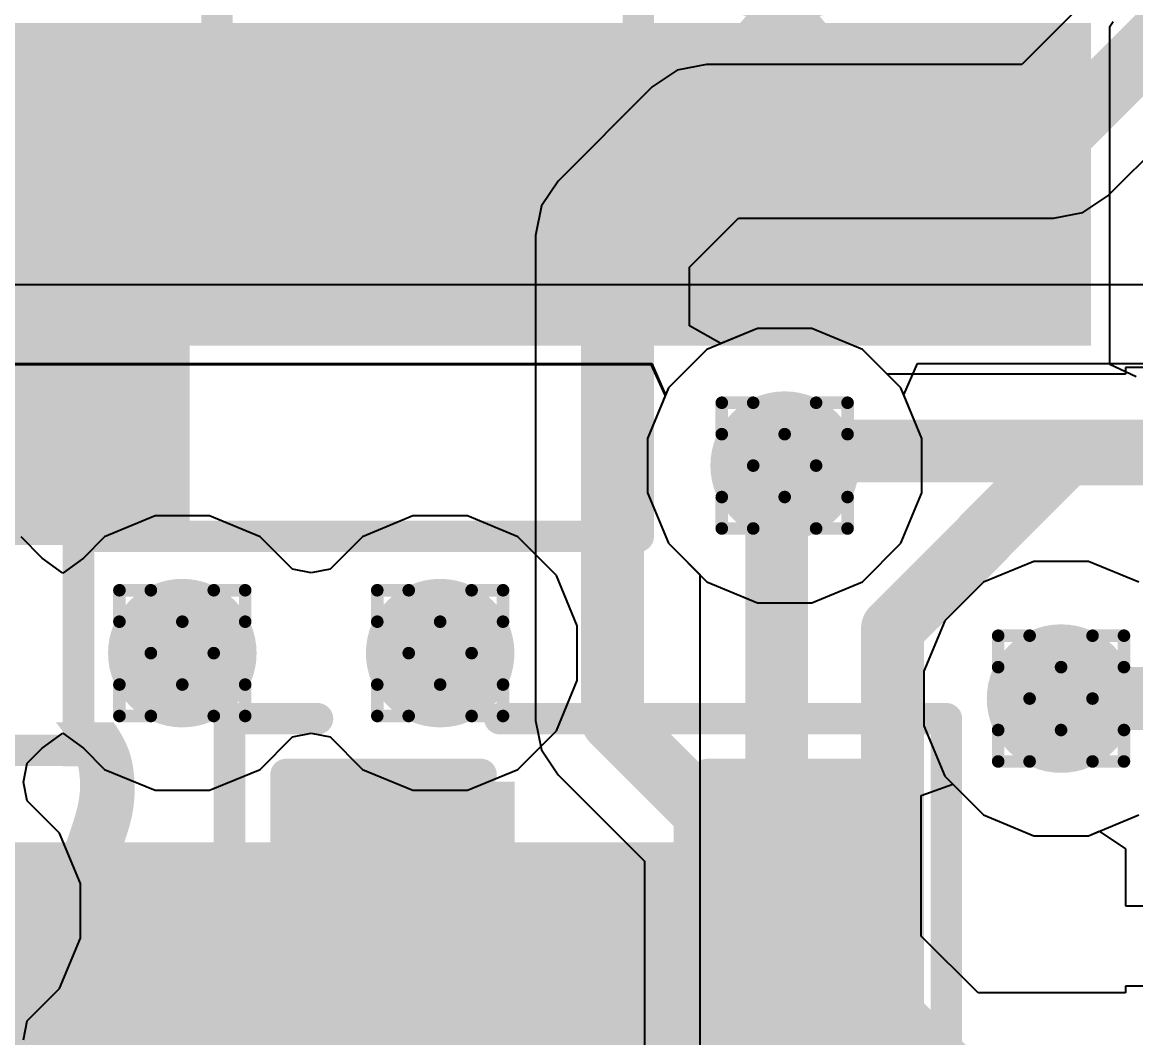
# Model space of a CAD drawing. Header units: inches. Extents: x -6 to 328, y -6 to 90.
# Drawn here: x 7.305 to 11.802, y 25.574 to 29.676 of the extents above; entities that cross this region are included whole.
import ezdxf

# ---------------------------------------------------------------- set-up
doc = ezdxf.new("R2010")
doc.units = ezdxf.units.IN
for name, color, linetype in [('Bottom Layer', 5, 'Continuous'), ('Bottom Overlay', 54, 'Continuous'), ('Bottom Paste', 16, 'Continuous'), ('Bottom Solder', 6, 'Continuous'), ('Drill Drawing', 1, 'Continuous'), ('GND', 76, 'Continuous'), ('PWR', 16, 'Continuous'), ('Top Layer', 1, 'Continuous'), ('Top Paste', 8, 'Continuous'), ('Top Solder', 216, 'Continuous'), ('Via Holes', 16, 'Continuous')]:
    doc.layers.add(name, color=color, linetype=linetype)
doc.styles.add('Arial_Bold', font='', dxfattribs={"height": 0.2})
doc.styles.get('Arial_Bold').set_extended_font_data('Arial', bold=True)

# ---------------------------------------------------------------- blocks, each defined once
blk = doc.blocks.new('HR963370A_51')
at = {"layer": 'Top Layer'}
for points in [[(4.56, 6.15), (3.46, 6.15), (3.46, 10.35), (4.56, 10.35)], [(-1.25, 10.3294), (1.25, 10.3294), (1.25, 7.7294), (-1.25, 7.7294)]]:
    blk.add_hatch(color=1, dxfattribs=at).paths.add_polyline_path(points)
at = {"layer": 'Top Paste'}
for points in [[(4.56, 6.15), (3.46, 6.15), (3.46, 10.35), (4.56, 10.35)], [(-1.25, 10.3294), (1.25, 10.3294), (1.25, 7.7294), (-1.25, 7.7294)]]:
    blk.add_hatch(color=8, dxfattribs=at).paths.add_polyline_path(points)
at = {"layer": 'Top Solder'}
for points in [[(4.6616, 6.0484), (3.3584, 6.0484), (3.3584, 10.4516), (4.6616, 10.4516)], [(-1.3516, 10.431), (1.3516, 10.431), (1.3516, 7.6278), (-1.3516, 7.6278)]]:
    blk.add_hatch(color=216, dxfattribs=at).paths.add_polyline_path(points)
blk = doc.blocks.new('M____SMP_B_57')
at = {"layer": 'Bottom Layer'}
for points in [[(-1.95, 0.55), (0.05, 0.55), (0.05, -0.55), (-1.95, -0.55)], [(0.55, 0.4), (1.35, 0.4), (1.35, -0.4), (0.55, -0.4)]]:
    blk.add_hatch(color=5, dxfattribs=at).paths.add_polyline_path(points)
at = {"layer": 'Bottom Overlay'}
for points in [[(1.1404, 0.4581), (1.4198, 0.4581), (1.4198, 0.7629), (1.1404, 0.7629)], [(1.75, 0.7629), (1.3944, 0.7629), (1.3944, -0.7611), (1.75, -0.7611)], [(1.1404, -0.7611), (1.4198, -0.7611), (1.4198, -0.4563), (1.1404, -0.4563)]]:
    blk.add_hatch(color=54, dxfattribs=at).paths.add_polyline_path(points)
at = {"layer": 'Bottom Paste'}
for points in [[(-1.95, 0.55), (0.05, 0.55), (0.05, -0.55), (-1.95, -0.55)], [(0.55, 0.4), (1.35, 0.4), (1.35, -0.4), (0.55, -0.4)]]:
    blk.add_hatch(color=16, dxfattribs=at).paths.add_polyline_path(points)
at = {"layer": 'Bottom Solder'}
for points in [[(-2.0008, 0.6008), (0.1008, 0.6008), (0.1008, -0.6008), (-2.0008, -0.6008)], [(0.4992, 0.4508), (1.4008, 0.4508), (1.4008, -0.4508), (0.4992, -0.4508)]]:
    blk.add_hatch(color=6, dxfattribs=at).paths.add_polyline_path(points)
at = {"layer": 'Bottom Overlay'}
for points in [[(-1.0922, 0.7112, 0.127, 0.127, 0), (1.143, 0.7112, 0.127, 0.127, 0)], [(-1.0922, -0.7112, 0.127, 0.127, 0), (1.143, -0.7112, 0.127, 0.127, 0)]]:
    blk.add_lwpolyline(points, format="xyseb", dxfattribs=at)
for points in [[(-1.124, 0.7112, 0.0635, 0.0635, 1), (-1.0604, 0.7112, 0.0635, 0.0635, 1)], [(1.1113, 0.7112, 0.0635, 0.0635, 1), (1.1747, 0.7112, 0.0635, 0.0635, 1)], [(-1.124, -0.7112, 0.0635, 0.0635, 1), (-1.0604, -0.7112, 0.0635, 0.0635, 1)], [(1.1113, -0.7112, 0.0635, 0.0635, 1), (1.1747, -0.7112, 0.0635, 0.0635, 1)]]:
    blk.add_lwpolyline(points, format="xyseb", close=True, dxfattribs=at)
blk = doc.blocks.new('CAP_0603_B_87')
at = {"layer": 'Bottom Layer'}
for points in [[(-1.143, -0.4445), (-1.143, 0.4445), (-0.381, 0.4445), (-0.381, -0.4445)], [(0.381, -0.4445), (0.381, 0.4445), (1.143, 0.4445), (1.143, -0.4445)]]:
    blk.add_hatch(color=5, dxfattribs=at).paths.add_polyline_path(points)
at = {"layer": 'Bottom Paste'}
for points in [[(-1.143, -0.4445), (-1.143, 0.4445), (-0.381, 0.4445), (-0.381, -0.4445)], [(0.381, -0.4445), (0.381, 0.4445), (1.143, 0.4445), (1.143, -0.4445)]]:
    blk.add_hatch(color=16, dxfattribs=at).paths.add_polyline_path(points)
at = {"layer": 'Bottom Solder'}
for points in [[(-1.203, -0.5045), (-1.203, 0.5045), (-0.321, 0.5045), (-0.321, -0.5045)], [(0.321, -0.5045), (0.321, 0.5045), (1.203, 0.5045), (1.203, -0.5045)]]:
    blk.add_hatch(color=6, dxfattribs=at).paths.add_polyline_path(points)
at = {"layer": 'Bottom Overlay'}
for points in [[(-1.2446, 0.5334, 0.127, 0.127, 0), (-0.4572, 0.5334, 0.127, 0.127, 0)], [(-1.2446, -0.5334, 0.127, 0.127, 0), (-1.2446, 0.5334, 0.127, 0.127, 0)], [(0.4572, 0.5334, 0.127, 0.127, 0), (1.2446, 0.5334, 0.127, 0.127, 0)], [(1.2446, -0.5334, 0.127, 0.127, 0), (1.2446, 0.5334, 0.127, 0.127, 0)], [(-1.2446, -0.5334, 0.127, 0.127, 0), (-0.4572, -0.5334, 0.127, 0.127, 0)], [(0.4572, -0.5334, 0.127, 0.127, 0), (1.2446, -0.5334, 0.127, 0.127, 0)]]:
    blk.add_lwpolyline(points, format="xyseb", dxfattribs=at)
for points in [[(-1.2764, 0.5334, 0.0635, 0.0635, 1), (-1.2128, 0.5334, 0.0635, 0.0635, 1)], [(-1.2764, 0.5334, 0.0635, 0.0635, 1), (-1.2128, 0.5334, 0.0635, 0.0635, 1)], [(-0.4889, 0.5334, 0.0635, 0.0635, 1), (-0.4254, 0.5334, 0.0635, 0.0635, 1)], [(0.4254, 0.5334, 0.0635, 0.0635, 1), (0.4889, 0.5334, 0.0635, 0.0635, 1)], [(1.2128, 0.5334, 0.0635, 0.0635, 1), (1.2764, 0.5334, 0.0635, 0.0635, 1)], [(1.2128, 0.5334, 0.0635, 0.0635, 1), (1.2764, 0.5334, 0.0635, 0.0635, 1)], [(-1.2764, -0.5334, 0.0635, 0.0635, 1), (-1.2128, -0.5334, 0.0635, 0.0635, 1)], [(-1.2764, -0.5334, 0.0635, 0.0635, 1), (-1.2128, -0.5334, 0.0635, 0.0635, 1)], [(-0.4889, -0.5334, 0.0635, 0.0635, 1), (-0.4254, -0.5334, 0.0635, 0.0635, 1)], [(0.4254, -0.5334, 0.0635, 0.0635, 1), (0.4889, -0.5334, 0.0635, 0.0635, 1)], [(1.2128, -0.5334, 0.0635, 0.0635, 1), (1.2764, -0.5334, 0.0635, 0.0635, 1)], [(1.2128, -0.5334, 0.0635, 0.0635, 1), (1.2764, -0.5334, 0.0635, 0.0635, 1)]]:
    blk.add_lwpolyline(points, format="xyseb", close=True, dxfattribs=at)

msp = doc.modelspace()

# ---------------------------------------------------------------- hatches: boundary and pattern name
at = {"layer": 'Bottom Layer'}
h = msp.add_hatch(color=5, dxfattribs=at)
edge = h.paths.add_edge_path()
edge.add_arc((10.3845, 27.8853), 0.3, 0, 360)
h = msp.add_hatch(color=5, dxfattribs=at)
edge = h.paths.add_edge_path()
edge.add_arc((7.9517, 27.1278), 0.3, 0, 360)
h = msp.add_hatch(color=5, dxfattribs=at)
edge = h.paths.add_edge_path()
edge.add_arc((8.9931, 27.1278), 0.3, 0, 360)
h = msp.add_hatch(color=5, dxfattribs=at)
edge = h.paths.add_edge_path()
edge.add_arc((11.5008, 26.9442), 0.3, 0, 360)
at = {"layer": 'GND'}
h = msp.add_hatch(color=76, dxfattribs=at)
edge = h.paths.add_edge_path()
edge.add_arc((10.3845, 27.8853), 0.3, 0, 360)
h = msp.add_hatch(color=76, dxfattribs=at)
edge = h.paths.add_edge_path()
edge.add_arc((7.9517, 27.1278), 0.3, 0, 360)
h = msp.add_hatch(color=76, dxfattribs=at)
edge = h.paths.add_edge_path()
edge.add_arc((8.9931, 27.1278), 0.3, 0, 360)
h = msp.add_hatch(color=76, dxfattribs=at)
edge = h.paths.add_edge_path()
edge.add_arc((11.5008, 26.9442), 0.3, 0, 360)
at = {"layer": 'PWR'}
h = msp.add_hatch(color=16, dxfattribs=at)
edge = h.paths.add_edge_path()
edge.add_arc((10.3845, 27.8853), 0.3, 0, 360)
h = msp.add_hatch(color=16, dxfattribs=at)
edge = h.paths.add_edge_path()
edge.add_arc((7.9517, 27.1278), 0.3, 0, 360)
h = msp.add_hatch(color=16, dxfattribs=at)
edge = h.paths.add_edge_path()
edge.add_arc((8.9931, 27.1278), 0.3, 0, 360)
h = msp.add_hatch(color=16, dxfattribs=at)
edge = h.paths.add_edge_path()
edge.add_arc((11.5008, 26.9442), 0.3, 0, 360)
at = {"layer": 'Top Layer'}
h = msp.add_hatch(color=1, dxfattribs=at)
edge = h.paths.add_edge_path()
edge.add_arc((10.3845, 27.8853), 0.3, 0, 360)
h = msp.add_hatch(color=1, dxfattribs=at)
edge = h.paths.add_edge_path()
edge.add_arc((7.9517, 27.1278), 0.3, 0, 360)
h = msp.add_hatch(color=1, dxfattribs=at)
edge = h.paths.add_edge_path()
edge.add_arc((8.9931, 27.1278), 0.3, 0, 360)
h = msp.add_hatch(color=1, dxfattribs=at)
edge = h.paths.add_edge_path()
edge.add_arc((11.5008, 26.9442), 0.3, 0, 360)
at = {"layer": 'Via Holes'}
h = msp.add_hatch(color=7, dxfattribs=at)
edge = h.paths.add_edge_path()
edge.add_arc((10.3845, 27.8853), 0.15, 0, 360)
h = msp.add_hatch(color=7, dxfattribs=at)
edge = h.paths.add_edge_path()
edge.add_arc((7.9517, 27.1278), 0.15, 0, 360)
h = msp.add_hatch(color=7, dxfattribs=at)
edge = h.paths.add_edge_path()
edge.add_arc((8.9931, 27.1278), 0.15, 0, 360)
h = msp.add_hatch(color=7, dxfattribs=at)
edge = h.paths.add_edge_path()
edge.add_arc((11.5008, 26.9442), 0.15, 0, 360)

# ---------------------------------------------------------------- linework, layer by layer
at = {"layer": 'Bottom Layer'}
for p, q in [((11.8967, 30.0609), (11.3417, 29.5058)), ((11.6902, 28.9753), (12.3362, 29.6214)), ((10.069, 29.5058), (9.9501, 29.4822)), ((11.3417, 29.5058), (10.069, 29.5058)), ((9.9501, 29.4822), (9.8493, 29.4148)), ((9.8493, 29.4148), (9.4695, 29.035)), ((9.4695, 29.035), (9.4021, 28.9342)), ((11.5893, 28.908), (11.6902, 28.9753)), ((9.4021, 28.9342), (9.3784, 28.8152)), ((10, 28.6865), (10.1977, 28.8843)), ((10.1977, 28.8843), (11.4704, 28.8843)), ((11.4704, 28.8843), (11.5893, 28.908)), ((9.3784, 28.8152), (9.3784, 26.8559)), ((10, 28.4502), (10, 28.6865)), ((10.127, 28.3783), (10, 28.4502)), ((10.2743, 28.4393), (10.127, 28.3783)), ((10.4947, 28.4393), (10.2743, 28.4393)), ((10.6983, 28.355), (10.4947, 28.4393)), ((10.7983, 28.255), (10.6983, 28.355)), ((11.7604, 28.255), (10.7983, 28.255)), ((13.336, 28.282), (11.7604, 28.282)), ((11.7604, 28.282), (11.7604, 28.255)), ((9.3784, 26.8559), (9.4021, 26.737)), ((9.4021, 26.737), (9.4695, 26.6362)), ((9.4695, 26.6362), (9.8186, 26.287)), ((10.9362, 26.553), (11.0632, 26.5984)), ((11.0632, 26.5984), (11.187, 26.4746)), ((10.9362, 25.9849), (10.9362, 26.553)), ((11.187, 26.4746), (11.3906, 26.3902)), ((11.611, 26.3902), (11.6548, 26.4084)), ((11.6548, 26.4084), (11.7604, 26.3378)), ((11.3906, 26.3902), (11.611, 26.3902)), ((11.7604, 26.3378), (11.7604, 26.1064)), ((9.8186, 26.287), (9.8186, 25.5801)), ((11.7604, 26.1064), (13.318, 26.1064)), ((11.1661, 25.755), (10.9362, 25.9849)), ((13.336, 25.782), (11.7604, 25.782)), ((11.7604, 25.782), (11.7604, 25.755)), ((11.7604, 25.755), (11.1661, 25.755)), ((9.8186, 25.5801), (9.8186, 25.4819))]:
    msp.add_line(p, q, dxfattribs=at)
for points in [[(11.4704, 29.1951, 0.254, 0.254, 0), (12.4495, 30.1741, 0.254, 0.254, 0)], [(9.6892, 28.8152, 0.254, 0.254, 0), (10.069, 29.1951, 0.254, 0.254, 0)], [(10.069, 29.1951, 0.254, 0.254, 0), (11.4704, 29.1951, 0.254, 0.254, 0)], [(9.6892, 26.8559, 0.254, 0.254, 0), (9.6892, 28.8152, 0.254, 0.254, 0)], [(10.3845, 27.8853, 0.254, 0.254, 0), (10.4435, 27.9442, 0.254, 0.254, 0)], [(10.4435, 27.9442, 0.254, 0.254, 0), (12.5482, 27.9442, 0.254, 0.254, 0)], [(11.5008, 26.9442, 0.254, 0.254, 0), (12.5482, 26.9442, 0.254, 0.254, 0)], [(9.6892, 26.8559, 0.254, 0.254, 0), (10.381, 26.1641, 0.254, 0.254, 0)], [(10.381, 26.0371, 0.254, 0.254, 0), (10.381, 26.1641, 0.254, 0.254, 0)], [(10.381, 26.0371, 0.254, 0.254, 0), (10.6314, 25.7867, 0.254, 0.254, 0)], [(10.6314, 25.7867, 0.254, 0.254, 0), (10.6949, 25.7867, 0.254, 0.254, 0)], [(10.6949, 25.7867, 0.254, 0.254, 0), (11.0374, 25.4442, 0.254, 0.254, 0)]]:
    msp.add_lwpolyline(points, format="xyseb", dxfattribs=at)
for points in [[(10.0055, 29.1951, 0.127, 0.127, 1), (10.1325, 29.1951, 0.127, 0.127, 1)], [(10.0055, 29.1951, 0.127, 0.127, 1), (10.1325, 29.1951, 0.127, 0.127, 1)], [(11.4069, 29.1951, 0.127, 0.127, 1), (11.5339, 29.1951, 0.127, 0.127, 1)], [(11.4069, 29.1951, 0.127, 0.127, 1), (11.5339, 29.1951, 0.127, 0.127, 1)], [(9.6257, 28.8152, 0.127, 0.127, 1), (9.7527, 28.8152, 0.127, 0.127, 1)], [(9.6257, 28.8152, 0.127, 0.127, 1), (9.7527, 28.8152, 0.127, 0.127, 1)], [(10.38, 27.9442, 0.127, 0.127, 1), (10.507, 27.9442, 0.127, 0.127, 1)], [(10.38, 27.9442, 0.127, 0.127, 1), (10.507, 27.9442, 0.127, 0.127, 1)], [(10.321, 27.8853, 0.127, 0.127, 1), (10.448, 27.8853, 0.127, 0.127, 1)], [(11.4373, 26.9442, 0.127, 0.127, 1), (11.5643, 26.9442, 0.127, 0.127, 1)], [(9.6257, 26.8559, 0.127, 0.127, 1), (9.7527, 26.8559, 0.127, 0.127, 1)], [(9.6257, 26.8559, 0.127, 0.127, 1), (9.7527, 26.8559, 0.127, 0.127, 1)], [(10.3175, 26.1641, 0.127, 0.127, 1), (10.4445, 26.1641, 0.127, 0.127, 1)], [(10.3175, 26.1641, 0.127, 0.127, 1), (10.4445, 26.1641, 0.127, 0.127, 1)], [(10.3175, 26.0371, 0.127, 0.127, 1), (10.4445, 26.0371, 0.127, 0.127, 1)], [(10.3175, 26.0371, 0.127, 0.127, 1), (10.4445, 26.0371, 0.127, 0.127, 1)], [(10.5679, 25.7867, 0.127, 0.127, 1), (10.6949, 25.7867, 0.127, 0.127, 1)], [(10.5679, 25.7867, 0.127, 0.127, 1), (10.6949, 25.7867, 0.127, 0.127, 1)], [(10.6314, 25.7867, 0.127, 0.127, 1), (10.7584, 25.7867, 0.127, 0.127, 1)], [(10.6314, 25.7867, 0.127, 0.127, 1), (10.7584, 25.7867, 0.127, 0.127, 1)]]:
    msp.add_lwpolyline(points, format="xyseb", close=True, dxfattribs=at)
at = {"layer": 'Bottom Overlay'}
for points in [[(9.7932, 27.5994, 0.127, 0.127, 0), (9.7932, 29.9026, 0.127, 0.127, 0)], [(7.5326, 26.7344, 0.127, 0.127, 0), (7.5326, 27.5994, 0.127, 0.127, 0)], [(7.5326, 27.5994, 0.127, 0.127, 0), (9.7932, 27.5994, 0.127, 0.127, 0)], [(8.1422, 23.0708, 0.127, 0.127, 0), (8.1422, 26.8628, 0.127, 0.127, 0)], [(8.1422, 26.8628, 0.127, 0.127, 0), (8.4978, 26.8628, 0.127, 0.127, 0)], [(9.2344, 26.8628, 0.127, 0.127, 0), (11.0378, 26.8628, 0.127, 0.127, 0)], [(11.0378, 23.0767, 0.127, 0.127, 0), (11.0378, 26.8628, 0.127, 0.127, 0)], [(6.0965, 26.7406, 0.127, 0.127, 0), (7.5326, 26.7344, 0.127, 0.127, 0)]]:
    msp.add_lwpolyline(points, format="xyseb", dxfattribs=at)
for points in [[(7.5008, 27.5994, 0.0635, 0.0635, 1), (7.5643, 27.5994, 0.0635, 0.0635, 1)], [(7.5008, 27.5994, 0.0635, 0.0635, 1), (7.5643, 27.5994, 0.0635, 0.0635, 1)], [(9.7614, 27.5994, 0.0635, 0.0635, 1), (9.8249, 27.5994, 0.0635, 0.0635, 1)], [(9.7614, 27.5994, 0.0635, 0.0635, 1), (9.8249, 27.5994, 0.0635, 0.0635, 1)], [(8.1104, 26.8628, 0.0635, 0.0635, 1), (8.1739, 26.8628, 0.0635, 0.0635, 1)], [(8.1104, 26.8628, 0.0635, 0.0635, 1), (8.1739, 26.8628, 0.0635, 0.0635, 1)], [(8.466, 26.8628, 0.0635, 0.0635, 1), (8.5295, 26.8628, 0.0635, 0.0635, 1)], [(9.2026, 26.8628, 0.0635, 0.0635, 1), (9.2661, 26.8628, 0.0635, 0.0635, 1)], [(11.006, 26.8628, 0.0635, 0.0635, 1), (11.0695, 26.8628, 0.0635, 0.0635, 1)], [(11.006, 26.8628, 0.0635, 0.0635, 1), (11.0695, 26.8628, 0.0635, 0.0635, 1)], [(7.5008, 26.7344, 0.0635, 0.0635, 1), (7.5643, 26.7344, 0.0635, 0.0635, 1)], [(7.5008, 26.7344, 0.0635, 0.0635, 1), (7.5643, 26.7344, 0.0635, 0.0635, 1)]]:
    msp.add_lwpolyline(points, format="xyseb", close=True, dxfattribs=at)
at = {"layer": 'Drill Drawing'}
for points in [[(10.1305, 28.0123, 0.0508, 0.0508, 0), (10.1305, 28.1393, 0.0508, 0.0508, 0)], [(10.1305, 28.1393, 0.0508, 0.0508, 0), (10.2575, 28.1393, 0.0508, 0.0508, 0)], [(10.2575, 28.1393, 0.0508, 0.0508, 0), (10.3845, 28.0123, 0.0508, 0.0508, 0)], [(10.3845, 28.0123, 0.0508, 0.0508, 0), (10.5115, 28.1393, 0.0508, 0.0508, 0)], [(10.5115, 28.1393, 0.0508, 0.0508, 0), (10.6385, 28.1393, 0.0508, 0.0508, 0)], [(10.6385, 28.0123, 0.0508, 0.0508, 0), (10.6385, 28.1393, 0.0508, 0.0508, 0)], [(10.1305, 28.0123, 0.0508, 0.0508, 0), (10.2575, 27.8853, 0.0508, 0.0508, 0)], [(10.5115, 27.8853, 0.0508, 0.0508, 0), (10.6385, 28.0123, 0.0508, 0.0508, 0)], [(10.1305, 27.7583, 0.0508, 0.0508, 0), (10.2575, 27.8853, 0.0508, 0.0508, 0)], [(10.5115, 27.8853, 0.0508, 0.0508, 0), (10.6385, 27.7583, 0.0508, 0.0508, 0)], [(10.1305, 27.6313, 0.0508, 0.0508, 0), (10.1305, 27.7583, 0.0508, 0.0508, 0)], [(10.2575, 27.6313, 0.0508, 0.0508, 0), (10.3845, 27.7583, 0.0508, 0.0508, 0)], [(10.3845, 27.7583, 0.0508, 0.0508, 0), (10.5115, 27.6313, 0.0508, 0.0508, 0)], [(10.6385, 27.6313, 0.0508, 0.0508, 0), (10.6385, 27.7583, 0.0508, 0.0508, 0)], [(10.1305, 27.6313, 0.0508, 0.0508, 0), (10.2575, 27.6313, 0.0508, 0.0508, 0)], [(10.5115, 27.6313, 0.0508, 0.0508, 0), (10.6385, 27.6313, 0.0508, 0.0508, 0)], [(7.6977, 27.2548, 0.0508, 0.0508, 0), (7.6977, 27.3818, 0.0508, 0.0508, 0)], [(7.6977, 27.3818, 0.0508, 0.0508, 0), (7.8247, 27.3818, 0.0508, 0.0508, 0)], [(7.8247, 27.3818, 0.0508, 0.0508, 0), (7.9517, 27.2548, 0.0508, 0.0508, 0)], [(7.9517, 27.2548, 0.0508, 0.0508, 0), (8.0787, 27.3818, 0.0508, 0.0508, 0)], [(8.0787, 27.3818, 0.0508, 0.0508, 0), (8.2057, 27.3818, 0.0508, 0.0508, 0)], [(8.2057, 27.2548, 0.0508, 0.0508, 0), (8.2057, 27.3818, 0.0508, 0.0508, 0)], [(8.7391, 27.2548, 0.0508, 0.0508, 0), (8.7391, 27.3818, 0.0508, 0.0508, 0)], [(8.7391, 27.3818, 0.0508, 0.0508, 0), (8.8661, 27.3818, 0.0508, 0.0508, 0)], [(8.8661, 27.3818, 0.0508, 0.0508, 0), (8.9931, 27.2548, 0.0508, 0.0508, 0)], [(8.9931, 27.2548, 0.0508, 0.0508, 0), (9.1201, 27.3818, 0.0508, 0.0508, 0)], [(9.1201, 27.3818, 0.0508, 0.0508, 0), (9.2471, 27.3818, 0.0508, 0.0508, 0)], [(9.2471, 27.2548, 0.0508, 0.0508, 0), (9.2471, 27.3818, 0.0508, 0.0508, 0)], [(7.6977, 27.2548, 0.0508, 0.0508, 0), (7.8247, 27.1278, 0.0508, 0.0508, 0)], [(8.0787, 27.1278, 0.0508, 0.0508, 0), (8.2057, 27.2548, 0.0508, 0.0508, 0)], [(8.7391, 27.2548, 0.0508, 0.0508, 0), (8.8661, 27.1278, 0.0508, 0.0508, 0)], [(9.1201, 27.1278, 0.0508, 0.0508, 0), (9.2471, 27.2548, 0.0508, 0.0508, 0)], [(11.2468, 27.0712, 0.0508, 0.0508, 0), (11.2468, 27.1982, 0.0508, 0.0508, 0)], [(11.2468, 27.1982, 0.0508, 0.0508, 0), (11.3738, 27.1982, 0.0508, 0.0508, 0)], [(11.3738, 27.1982, 0.0508, 0.0508, 0), (11.5008, 27.0712, 0.0508, 0.0508, 0)], [(11.5008, 27.0712, 0.0508, 0.0508, 0), (11.6278, 27.1982, 0.0508, 0.0508, 0)], [(11.6278, 27.1982, 0.0508, 0.0508, 0), (11.7548, 27.1982, 0.0508, 0.0508, 0)], [(11.7548, 27.0712, 0.0508, 0.0508, 0), (11.7548, 27.1982, 0.0508, 0.0508, 0)], [(7.6977, 27.0008, 0.0508, 0.0508, 0), (7.8247, 27.1278, 0.0508, 0.0508, 0)], [(8.0787, 27.1278, 0.0508, 0.0508, 0), (8.2057, 27.0008, 0.0508, 0.0508, 0)], [(8.7391, 27.0008, 0.0508, 0.0508, 0), (8.8661, 27.1278, 0.0508, 0.0508, 0)], [(9.1201, 27.1278, 0.0508, 0.0508, 0), (9.2471, 27.0008, 0.0508, 0.0508, 0)], [(11.2468, 27.0712, 0.0508, 0.0508, 0), (11.3738, 26.9442, 0.0508, 0.0508, 0)], [(11.6278, 26.9442, 0.0508, 0.0508, 0), (11.7548, 27.0712, 0.0508, 0.0508, 0)], [(7.6977, 26.8738, 0.0508, 0.0508, 0), (7.6977, 27.0008, 0.0508, 0.0508, 0)], [(7.8247, 26.8738, 0.0508, 0.0508, 0), (7.9517, 27.0008, 0.0508, 0.0508, 0)], [(7.9517, 27.0008, 0.0508, 0.0508, 0), (8.0787, 26.8738, 0.0508, 0.0508, 0)], [(8.2057, 26.8738, 0.0508, 0.0508, 0), (8.2057, 27.0008, 0.0508, 0.0508, 0)], [(8.7391, 26.8738, 0.0508, 0.0508, 0), (8.7391, 27.0008, 0.0508, 0.0508, 0)], [(8.8661, 26.8738, 0.0508, 0.0508, 0), (8.9931, 27.0008, 0.0508, 0.0508, 0)], [(8.9931, 27.0008, 0.0508, 0.0508, 0), (9.1201, 26.8738, 0.0508, 0.0508, 0)], [(9.2471, 26.8738, 0.0508, 0.0508, 0), (9.2471, 27.0008, 0.0508, 0.0508, 0)], [(11.2468, 26.8172, 0.0508, 0.0508, 0), (11.3738, 26.9442, 0.0508, 0.0508, 0)], [(11.6278, 26.9442, 0.0508, 0.0508, 0), (11.7548, 26.8172, 0.0508, 0.0508, 0)], [(7.6977, 26.8738, 0.0508, 0.0508, 0), (7.8247, 26.8738, 0.0508, 0.0508, 0)], [(8.0787, 26.8738, 0.0508, 0.0508, 0), (8.2057, 26.8738, 0.0508, 0.0508, 0)], [(8.7391, 26.8738, 0.0508, 0.0508, 0), (8.8661, 26.8738, 0.0508, 0.0508, 0)], [(9.1201, 26.8738, 0.0508, 0.0508, 0), (9.2471, 26.8738, 0.0508, 0.0508, 0)], [(11.2468, 26.6902, 0.0508, 0.0508, 0), (11.2468, 26.8172, 0.0508, 0.0508, 0)], [(11.3738, 26.6902, 0.0508, 0.0508, 0), (11.5008, 26.8172, 0.0508, 0.0508, 0)], [(11.5008, 26.8172, 0.0508, 0.0508, 0), (11.6278, 26.6902, 0.0508, 0.0508, 0)], [(11.7548, 26.6902, 0.0508, 0.0508, 0), (11.7548, 26.8172, 0.0508, 0.0508, 0)], [(11.2468, 26.6902, 0.0508, 0.0508, 0), (11.3738, 26.6902, 0.0508, 0.0508, 0)], [(11.6278, 26.6902, 0.0508, 0.0508, 0), (11.7548, 26.6902, 0.0508, 0.0508, 0)]]:
    msp.add_lwpolyline(points, format="xyseb", dxfattribs=at)
for points in [[(10.1178, 28.1393, 0.0254, 0.0254, 1), (10.1432, 28.1393, 0.0254, 0.0254, 1)], [(10.1178, 28.1393, 0.0254, 0.0254, 1), (10.1432, 28.1393, 0.0254, 0.0254, 1)], [(10.2448, 28.1393, 0.0254, 0.0254, 1), (10.2702, 28.1393, 0.0254, 0.0254, 1)], [(10.2448, 28.1393, 0.0254, 0.0254, 1), (10.2702, 28.1393, 0.0254, 0.0254, 1)], [(10.4988, 28.1393, 0.0254, 0.0254, 1), (10.5242, 28.1393, 0.0254, 0.0254, 1)], [(10.4988, 28.1393, 0.0254, 0.0254, 1), (10.5242, 28.1393, 0.0254, 0.0254, 1)], [(10.6258, 28.1393, 0.0254, 0.0254, 1), (10.6512, 28.1393, 0.0254, 0.0254, 1)], [(10.6258, 28.1393, 0.0254, 0.0254, 1), (10.6512, 28.1393, 0.0254, 0.0254, 1)], [(10.1178, 28.0123, 0.0254, 0.0254, 1), (10.1432, 28.0123, 0.0254, 0.0254, 1)], [(10.1178, 28.0123, 0.0254, 0.0254, 1), (10.1432, 28.0123, 0.0254, 0.0254, 1)], [(10.3718, 28.0123, 0.0254, 0.0254, 1), (10.3972, 28.0123, 0.0254, 0.0254, 1)], [(10.3718, 28.0123, 0.0254, 0.0254, 1), (10.3972, 28.0123, 0.0254, 0.0254, 1)], [(10.6258, 28.0123, 0.0254, 0.0254, 1), (10.6512, 28.0123, 0.0254, 0.0254, 1)], [(10.6258, 28.0123, 0.0254, 0.0254, 1), (10.6512, 28.0123, 0.0254, 0.0254, 1)], [(10.2448, 27.8853, 0.0254, 0.0254, 1), (10.2702, 27.8853, 0.0254, 0.0254, 1)], [(10.2448, 27.8853, 0.0254, 0.0254, 1), (10.2702, 27.8853, 0.0254, 0.0254, 1)], [(10.4988, 27.8853, 0.0254, 0.0254, 1), (10.5242, 27.8853, 0.0254, 0.0254, 1)], [(10.4988, 27.8853, 0.0254, 0.0254, 1), (10.5242, 27.8853, 0.0254, 0.0254, 1)], [(10.1178, 27.7583, 0.0254, 0.0254, 1), (10.1432, 27.7583, 0.0254, 0.0254, 1)], [(10.1178, 27.7583, 0.0254, 0.0254, 1), (10.1432, 27.7583, 0.0254, 0.0254, 1)], [(10.3718, 27.7583, 0.0254, 0.0254, 1), (10.3972, 27.7583, 0.0254, 0.0254, 1)], [(10.3718, 27.7583, 0.0254, 0.0254, 1), (10.3972, 27.7583, 0.0254, 0.0254, 1)], [(10.6258, 27.7583, 0.0254, 0.0254, 1), (10.6512, 27.7583, 0.0254, 0.0254, 1)], [(10.6258, 27.7583, 0.0254, 0.0254, 1), (10.6512, 27.7583, 0.0254, 0.0254, 1)], [(10.1178, 27.6313, 0.0254, 0.0254, 1), (10.1432, 27.6313, 0.0254, 0.0254, 1)], [(10.1178, 27.6313, 0.0254, 0.0254, 1), (10.1432, 27.6313, 0.0254, 0.0254, 1)], [(10.2448, 27.6313, 0.0254, 0.0254, 1), (10.2702, 27.6313, 0.0254, 0.0254, 1)], [(10.2448, 27.6313, 0.0254, 0.0254, 1), (10.2702, 27.6313, 0.0254, 0.0254, 1)], [(10.4988, 27.6313, 0.0254, 0.0254, 1), (10.5242, 27.6313, 0.0254, 0.0254, 1)], [(10.4988, 27.6313, 0.0254, 0.0254, 1), (10.5242, 27.6313, 0.0254, 0.0254, 1)], [(10.6258, 27.6313, 0.0254, 0.0254, 1), (10.6512, 27.6313, 0.0254, 0.0254, 1)], [(10.6258, 27.6313, 0.0254, 0.0254, 1), (10.6512, 27.6313, 0.0254, 0.0254, 1)], [(7.685, 27.3818, 0.0254, 0.0254, 1), (7.7104, 27.3818, 0.0254, 0.0254, 1)], [(7.685, 27.3818, 0.0254, 0.0254, 1), (7.7104, 27.3818, 0.0254, 0.0254, 1)], [(7.812, 27.3818, 0.0254, 0.0254, 1), (7.8374, 27.3818, 0.0254, 0.0254, 1)], [(7.812, 27.3818, 0.0254, 0.0254, 1), (7.8374, 27.3818, 0.0254, 0.0254, 1)], [(8.066, 27.3818, 0.0254, 0.0254, 1), (8.0914, 27.3818, 0.0254, 0.0254, 1)], [(8.066, 27.3818, 0.0254, 0.0254, 1), (8.0914, 27.3818, 0.0254, 0.0254, 1)], [(8.193, 27.3818, 0.0254, 0.0254, 1), (8.2184, 27.3818, 0.0254, 0.0254, 1)], [(8.193, 27.3818, 0.0254, 0.0254, 1), (8.2184, 27.3818, 0.0254, 0.0254, 1)], [(8.7264, 27.3818, 0.0254, 0.0254, 1), (8.7518, 27.3818, 0.0254, 0.0254, 1)], [(8.7264, 27.3818, 0.0254, 0.0254, 1), (8.7518, 27.3818, 0.0254, 0.0254, 1)], [(8.8534, 27.3818, 0.0254, 0.0254, 1), (8.8788, 27.3818, 0.0254, 0.0254, 1)], [(8.8534, 27.3818, 0.0254, 0.0254, 1), (8.8788, 27.3818, 0.0254, 0.0254, 1)], [(9.1074, 27.3818, 0.0254, 0.0254, 1), (9.1328, 27.3818, 0.0254, 0.0254, 1)], [(9.1074, 27.3818, 0.0254, 0.0254, 1), (9.1328, 27.3818, 0.0254, 0.0254, 1)], [(9.2344, 27.3818, 0.0254, 0.0254, 1), (9.2598, 27.3818, 0.0254, 0.0254, 1)], [(9.2344, 27.3818, 0.0254, 0.0254, 1), (9.2598, 27.3818, 0.0254, 0.0254, 1)], [(7.685, 27.2548, 0.0254, 0.0254, 1), (7.7104, 27.2548, 0.0254, 0.0254, 1)], [(7.685, 27.2548, 0.0254, 0.0254, 1), (7.7104, 27.2548, 0.0254, 0.0254, 1)], [(7.939, 27.2548, 0.0254, 0.0254, 1), (7.9644, 27.2548, 0.0254, 0.0254, 1)], [(7.939, 27.2548, 0.0254, 0.0254, 1), (7.9644, 27.2548, 0.0254, 0.0254, 1)], [(8.193, 27.2548, 0.0254, 0.0254, 1), (8.2184, 27.2548, 0.0254, 0.0254, 1)], [(8.193, 27.2548, 0.0254, 0.0254, 1), (8.2184, 27.2548, 0.0254, 0.0254, 1)], [(8.7264, 27.2548, 0.0254, 0.0254, 1), (8.7518, 27.2548, 0.0254, 0.0254, 1)], [(8.7264, 27.2548, 0.0254, 0.0254, 1), (8.7518, 27.2548, 0.0254, 0.0254, 1)], [(8.9804, 27.2548, 0.0254, 0.0254, 1), (9.0058, 27.2548, 0.0254, 0.0254, 1)], [(8.9804, 27.2548, 0.0254, 0.0254, 1), (9.0058, 27.2548, 0.0254, 0.0254, 1)], [(9.2344, 27.2548, 0.0254, 0.0254, 1), (9.2598, 27.2548, 0.0254, 0.0254, 1)], [(9.2344, 27.2548, 0.0254, 0.0254, 1), (9.2598, 27.2548, 0.0254, 0.0254, 1)], [(11.2341, 27.1982, 0.0254, 0.0254, 1), (11.2595, 27.1982, 0.0254, 0.0254, 1)], [(11.2341, 27.1982, 0.0254, 0.0254, 1), (11.2595, 27.1982, 0.0254, 0.0254, 1)], [(11.3611, 27.1982, 0.0254, 0.0254, 1), (11.3865, 27.1982, 0.0254, 0.0254, 1)], [(11.3611, 27.1982, 0.0254, 0.0254, 1), (11.3865, 27.1982, 0.0254, 0.0254, 1)], [(11.6151, 27.1982, 0.0254, 0.0254, 1), (11.6405, 27.1982, 0.0254, 0.0254, 1)], [(11.6151, 27.1982, 0.0254, 0.0254, 1), (11.6405, 27.1982, 0.0254, 0.0254, 1)], [(11.7421, 27.1982, 0.0254, 0.0254, 1), (11.7675, 27.1982, 0.0254, 0.0254, 1)], [(11.7421, 27.1982, 0.0254, 0.0254, 1), (11.7675, 27.1982, 0.0254, 0.0254, 1)], [(7.812, 27.1278, 0.0254, 0.0254, 1), (7.8374, 27.1278, 0.0254, 0.0254, 1)], [(7.812, 27.1278, 0.0254, 0.0254, 1), (7.8374, 27.1278, 0.0254, 0.0254, 1)], [(8.066, 27.1278, 0.0254, 0.0254, 1), (8.0914, 27.1278, 0.0254, 0.0254, 1)], [(8.066, 27.1278, 0.0254, 0.0254, 1), (8.0914, 27.1278, 0.0254, 0.0254, 1)], [(8.8534, 27.1278, 0.0254, 0.0254, 1), (8.8788, 27.1278, 0.0254, 0.0254, 1)], [(8.8534, 27.1278, 0.0254, 0.0254, 1), (8.8788, 27.1278, 0.0254, 0.0254, 1)], [(9.1074, 27.1278, 0.0254, 0.0254, 1), (9.1328, 27.1278, 0.0254, 0.0254, 1)], [(9.1074, 27.1278, 0.0254, 0.0254, 1), (9.1328, 27.1278, 0.0254, 0.0254, 1)], [(11.2341, 27.0712, 0.0254, 0.0254, 1), (11.2595, 27.0712, 0.0254, 0.0254, 1)], [(11.2341, 27.0712, 0.0254, 0.0254, 1), (11.2595, 27.0712, 0.0254, 0.0254, 1)], [(11.4881, 27.0712, 0.0254, 0.0254, 1), (11.5135, 27.0712, 0.0254, 0.0254, 1)], [(11.4881, 27.0712, 0.0254, 0.0254, 1), (11.5135, 27.0712, 0.0254, 0.0254, 1)], [(11.7421, 27.0712, 0.0254, 0.0254, 1), (11.7675, 27.0712, 0.0254, 0.0254, 1)], [(11.7421, 27.0712, 0.0254, 0.0254, 1), (11.7675, 27.0712, 0.0254, 0.0254, 1)], [(7.685, 27.0008, 0.0254, 0.0254, 1), (7.7104, 27.0008, 0.0254, 0.0254, 1)], [(7.685, 27.0008, 0.0254, 0.0254, 1), (7.7104, 27.0008, 0.0254, 0.0254, 1)], [(7.939, 27.0008, 0.0254, 0.0254, 1), (7.9644, 27.0008, 0.0254, 0.0254, 1)], [(7.939, 27.0008, 0.0254, 0.0254, 1), (7.9644, 27.0008, 0.0254, 0.0254, 1)], [(8.193, 27.0008, 0.0254, 0.0254, 1), (8.2184, 27.0008, 0.0254, 0.0254, 1)], [(8.193, 27.0008, 0.0254, 0.0254, 1), (8.2184, 27.0008, 0.0254, 0.0254, 1)], [(8.7264, 27.0008, 0.0254, 0.0254, 1), (8.7518, 27.0008, 0.0254, 0.0254, 1)], [(8.7264, 27.0008, 0.0254, 0.0254, 1), (8.7518, 27.0008, 0.0254, 0.0254, 1)], [(8.9804, 27.0008, 0.0254, 0.0254, 1), (9.0058, 27.0008, 0.0254, 0.0254, 1)], [(8.9804, 27.0008, 0.0254, 0.0254, 1), (9.0058, 27.0008, 0.0254, 0.0254, 1)], [(9.2344, 27.0008, 0.0254, 0.0254, 1), (9.2598, 27.0008, 0.0254, 0.0254, 1)], [(9.2344, 27.0008, 0.0254, 0.0254, 1), (9.2598, 27.0008, 0.0254, 0.0254, 1)], [(11.3611, 26.9442, 0.0254, 0.0254, 1), (11.3865, 26.9442, 0.0254, 0.0254, 1)], [(11.3611, 26.9442, 0.0254, 0.0254, 1), (11.3865, 26.9442, 0.0254, 0.0254, 1)], [(11.6151, 26.9442, 0.0254, 0.0254, 1), (11.6405, 26.9442, 0.0254, 0.0254, 1)], [(11.6151, 26.9442, 0.0254, 0.0254, 1), (11.6405, 26.9442, 0.0254, 0.0254, 1)], [(7.685, 26.8738, 0.0254, 0.0254, 1), (7.7104, 26.8738, 0.0254, 0.0254, 1)], [(7.685, 26.8738, 0.0254, 0.0254, 1), (7.7104, 26.8738, 0.0254, 0.0254, 1)], [(7.812, 26.8738, 0.0254, 0.0254, 1), (7.8374, 26.8738, 0.0254, 0.0254, 1)], [(7.812, 26.8738, 0.0254, 0.0254, 1), (7.8374, 26.8738, 0.0254, 0.0254, 1)], [(8.066, 26.8738, 0.0254, 0.0254, 1), (8.0914, 26.8738, 0.0254, 0.0254, 1)], [(8.066, 26.8738, 0.0254, 0.0254, 1), (8.0914, 26.8738, 0.0254, 0.0254, 1)], [(8.193, 26.8738, 0.0254, 0.0254, 1), (8.2184, 26.8738, 0.0254, 0.0254, 1)], [(8.193, 26.8738, 0.0254, 0.0254, 1), (8.2184, 26.8738, 0.0254, 0.0254, 1)], [(8.7264, 26.8738, 0.0254, 0.0254, 1), (8.7518, 26.8738, 0.0254, 0.0254, 1)], [(8.7264, 26.8738, 0.0254, 0.0254, 1), (8.7518, 26.8738, 0.0254, 0.0254, 1)], [(8.8534, 26.8738, 0.0254, 0.0254, 1), (8.8788, 26.8738, 0.0254, 0.0254, 1)], [(8.8534, 26.8738, 0.0254, 0.0254, 1), (8.8788, 26.8738, 0.0254, 0.0254, 1)], [(9.1074, 26.8738, 0.0254, 0.0254, 1), (9.1328, 26.8738, 0.0254, 0.0254, 1)], [(9.1074, 26.8738, 0.0254, 0.0254, 1), (9.1328, 26.8738, 0.0254, 0.0254, 1)], [(9.2344, 26.8738, 0.0254, 0.0254, 1), (9.2598, 26.8738, 0.0254, 0.0254, 1)], [(9.2344, 26.8738, 0.0254, 0.0254, 1), (9.2598, 26.8738, 0.0254, 0.0254, 1)], [(11.2341, 26.8172, 0.0254, 0.0254, 1), (11.2595, 26.8172, 0.0254, 0.0254, 1)], [(11.2341, 26.8172, 0.0254, 0.0254, 1), (11.2595, 26.8172, 0.0254, 0.0254, 1)], [(11.4881, 26.8172, 0.0254, 0.0254, 1), (11.5135, 26.8172, 0.0254, 0.0254, 1)], [(11.4881, 26.8172, 0.0254, 0.0254, 1), (11.5135, 26.8172, 0.0254, 0.0254, 1)], [(11.7421, 26.8172, 0.0254, 0.0254, 1), (11.7675, 26.8172, 0.0254, 0.0254, 1)], [(11.7421, 26.8172, 0.0254, 0.0254, 1), (11.7675, 26.8172, 0.0254, 0.0254, 1)], [(11.2341, 26.6902, 0.0254, 0.0254, 1), (11.2595, 26.6902, 0.0254, 0.0254, 1)], [(11.2341, 26.6902, 0.0254, 0.0254, 1), (11.2595, 26.6902, 0.0254, 0.0254, 1)], [(11.3611, 26.6902, 0.0254, 0.0254, 1), (11.3865, 26.6902, 0.0254, 0.0254, 1)], [(11.3611, 26.6902, 0.0254, 0.0254, 1), (11.3865, 26.6902, 0.0254, 0.0254, 1)], [(11.6151, 26.6902, 0.0254, 0.0254, 1), (11.6405, 26.6902, 0.0254, 0.0254, 1)], [(11.6151, 26.6902, 0.0254, 0.0254, 1), (11.6405, 26.6902, 0.0254, 0.0254, 1)], [(11.7421, 26.6902, 0.0254, 0.0254, 1), (11.7675, 26.6902, 0.0254, 0.0254, 1)], [(11.7421, 26.6902, 0.0254, 0.0254, 1), (11.7675, 26.6902, 0.0254, 0.0254, 1)]]:
    msp.add_lwpolyline(points, format="xyseb", close=True, dxfattribs=at)
at = {"layer": 'GND'}
for p, q in [((10.2743, 28.4393), (10.0707, 28.355)), ((10.4947, 28.4393), (10.2743, 28.4393)), ((10.6983, 28.355), (10.4947, 28.4393)), ((10.0707, 28.355), (9.9149, 28.1991)), ((10.8542, 28.1991), (10.6983, 28.355)), ((9.9149, 28.1991), (9.8305, 27.9955)), ((10.9385, 27.9955), (10.8542, 28.1991)), ((9.8305, 27.9955), (9.8305, 27.7751)), ((10.9385, 27.7751), (10.9385, 27.9955)), ((9.8305, 27.7751), (9.9149, 27.5715)), ((10.8542, 27.5715), (10.9385, 27.7751)), ((9.9149, 27.5715), (10.0707, 27.4156)), ((10.6983, 27.4156), (10.8542, 27.5715)), ((11.3906, 27.4982), (11.187, 27.4139)), ((11.611, 27.4982), (11.3906, 27.4982)), ((11.8146, 27.4139), (11.611, 27.4982)), ((10.0707, 27.4156), (10.2743, 27.3313)), ((10.4947, 27.3313), (10.6983, 27.4156)), ((11.187, 27.4139), (11.0311, 27.258)), ((10.2743, 27.3313), (10.4947, 27.3313)), ((11.0311, 27.258), (10.9468, 27.0544)), ((10.9468, 27.0544), (10.9468, 26.834)), ((10.9468, 26.834), (11.0311, 26.6304)), ((11.0311, 26.6304), (11.187, 26.4746)), ((11.187, 26.4746), (11.3906, 26.3902)), ((11.611, 26.3902), (11.8146, 26.4746)), ((11.3906, 26.3902), (11.611, 26.3902))]:
    msp.add_line(p, q, dxfattribs=at)
at = {"layer": 'PWR'}
for p, q in [((12.3142, 28.6154), (5.8506, 28.6154)), ((5.9399, 28.2979), (9.8477, 28.2979)), ((9.8477, 28.2979), (9.9032, 28.1709)), ((10.8658, 28.1709), (10.9213, 28.2979)), ((10.9213, 28.2979), (12.2497, 28.2979)), ((9.9032, 28.1709), (9.8305, 27.9955)), ((10.9385, 27.9955), (10.8658, 28.1709)), ((9.8305, 27.9955), (9.8305, 27.7751)), ((10.9385, 27.7751), (10.9385, 27.9955)), ((9.8305, 27.7751), (9.9149, 27.5715)), ((10.8542, 27.5715), (10.9385, 27.7751)), ((7.8415, 27.6818), (7.6379, 27.5975)), ((8.0619, 27.6818), (7.8415, 27.6818)), ((8.2655, 27.5975), (8.0619, 27.6818)), ((8.8829, 27.6818), (8.6793, 27.5975)), ((9.1033, 27.6818), (8.8829, 27.6818)), ((9.3069, 27.5975), (9.1033, 27.6818)), ((7.3861, 27.5117), (7.3003, 27.5975)), ((7.6379, 27.5975), (7.5521, 27.5117)), ((8.3963, 27.4667), (8.2655, 27.5975)), ((8.6793, 27.5975), (8.5484, 27.4667)), ((9.4627, 27.4416), (9.3069, 27.5975)), ((9.9149, 27.5715), (10.0707, 27.4156)), ((10.6983, 27.4156), (10.8542, 27.5715)), ((7.4691, 27.4511), (7.3861, 27.5117)), ((7.5521, 27.5117), (7.4691, 27.4511)), ((11.3906, 27.4982), (11.187, 27.4139)), ((11.611, 27.4982), (11.3906, 27.4982)), ((11.8146, 27.4139), (11.611, 27.4982)), ((8.4724, 27.4517), (8.3963, 27.4667)), ((8.5484, 27.4667), (8.4724, 27.4517)), ((9.5471, 27.238), (9.4627, 27.4416)), ((10.0707, 27.4156), (10.2743, 27.3313)), ((10.4947, 27.3313), (10.6983, 27.4156)), ((11.187, 27.4139), (11.0311, 27.258)), ((10.2743, 27.3313), (10.4947, 27.3313)), ((11.0311, 27.258), (10.9468, 27.0544)), ((9.5471, 27.0176), (9.5471, 27.238)), ((10.9468, 27.0544), (10.9468, 26.834)), ((9.4627, 26.814), (9.5471, 27.0176)), ((7.3861, 26.744), (7.4691, 26.8046)), ((7.4691, 26.8046), (7.5521, 26.744)), ((8.3963, 26.789), (8.4724, 26.804)), ((8.4724, 26.804), (8.5484, 26.789)), ((9.3069, 26.6582), (9.4627, 26.814)), ((10.9468, 26.834), (11.0311, 26.6304)), ((8.2655, 26.6582), (8.3963, 26.789)), ((8.5484, 26.789), (8.6793, 26.6582)), ((7.3253, 26.6832), (7.3861, 26.744)), ((7.5521, 26.744), (7.6379, 26.6582)), ((7.3103, 26.6071), (7.3253, 26.6832)), ((7.6379, 26.6582), (7.8415, 26.5738)), ((8.0619, 26.5738), (8.2655, 26.6582)), ((8.6793, 26.6582), (8.8829, 26.5738)), ((9.1033, 26.5738), (9.3069, 26.6582)), ((11.0311, 26.6304), (11.187, 26.4746)), ((7.3253, 26.5311), (7.3103, 26.6071)), ((7.8415, 26.5738), (8.0619, 26.5738)), ((8.8829, 26.5738), (9.1033, 26.5738)), ((7.4561, 26.4002), (7.3253, 26.5311)), ((11.187, 26.4746), (11.3906, 26.3902)), ((11.611, 26.3902), (11.8146, 26.4746)), ((7.5405, 26.1966), (7.4561, 26.4002)), ((11.3906, 26.3902), (11.611, 26.3902)), ((7.5405, 25.9762), (7.5405, 26.1966)), ((7.4561, 25.7726), (7.5405, 25.9762)), ((7.3253, 25.6418), (7.4561, 25.7726)), ((7.3103, 25.5657), (7.3253, 25.6418))]:
    msp.add_line(p, q, dxfattribs=at)
at = {"layer": 'Top Layer'}
for p, q in [((11.6978, 29.6588), (11.7114, 29.6792)), ((11.6978, 28.294), (11.6978, 29.6588)), ((7.1422, 28.294), (9.8438, 28.294)), ((9.8438, 28.294), (9.9016, 28.167)), ((11.8039, 28.2435), (11.6978, 28.294)), ((9.9016, 28.167), (9.8305, 27.9955)), ((9.8305, 27.9955), (9.8305, 27.7751)), ((9.8305, 27.7751), (9.9149, 27.5715)), ((9.9149, 27.5715), (10.0412, 27.4451)), ((10.0412, 27.4451), (10.0412, 23.7402))]:
    msp.add_line(p, q, dxfattribs=at)
for points in [[(6.8464, 29.0218, 0.254, 0.254, 0), (9.42, 29.0218, 0.254, 0.254, 0)], [(11.1902, 27.5994, 0.254, 0.254, 0), (11.5235, 27.9328, 0.254, 0.254, 0)], [(11.5235, 27.9328, 0.254, 0.254, 0), (13.2119, 27.9328, 0.254, 0.254, 0)], [(10.352, 27.8528, 0.254, 0.254, 0), (10.3845, 27.8853, 0.254, 0.254, 0)], [(10.352, 23.7402, 0.254, 0.254, 0), (10.352, 27.8528, 0.254, 0.254, 0)], [(10.8198, 27.2263, 0.254, 0.254, 0), (11.1902, 27.5967, 0.254, 0.254, 0)], [(11.1902, 27.5967, 0.254, 0.254, 0), (11.1902, 27.5994, 0.254, 0.254, 0)], [(10.8198, 24.0036, 0.254, 0.254, 0), (10.8198, 27.2263, 0.254, 0.254, 0)], [(11.5008, 26.9442, 0.254, 0.254, 0), (12.3997, 26.9442, 0.254, 0.254, 0)]]:
    msp.add_lwpolyline(points, format="xyseb", dxfattribs=at)
for points in [[(9.3565, 29.0218, 0.127, 0.127, 1), (9.4835, 29.0218, 0.127, 0.127, 1)], [(11.46, 27.9328, 0.127, 0.127, 1), (11.587, 27.9328, 0.127, 0.127, 1)], [(11.46, 27.9328, 0.127, 0.127, 1), (11.587, 27.9328, 0.127, 0.127, 1)], [(10.2885, 27.8528, 0.127, 0.127, 1), (10.4155, 27.8528, 0.127, 0.127, 1)], [(10.2885, 27.8528, 0.127, 0.127, 1), (10.4155, 27.8528, 0.127, 0.127, 1)], [(10.321, 27.8853, 0.127, 0.127, 1), (10.448, 27.8853, 0.127, 0.127, 1)], [(11.1267, 27.5994, 0.127, 0.127, 1), (11.2537, 27.5994, 0.127, 0.127, 1)], [(11.1267, 27.5994, 0.127, 0.127, 1), (11.2537, 27.5994, 0.127, 0.127, 1)], [(11.1267, 27.5967, 0.127, 0.127, 1), (11.2537, 27.5967, 0.127, 0.127, 1)], [(11.1267, 27.5967, 0.127, 0.127, 1), (11.2537, 27.5967, 0.127, 0.127, 1)], [(10.7563, 27.2263, 0.127, 0.127, 1), (10.8833, 27.2263, 0.127, 0.127, 1)], [(10.7563, 27.2263, 0.127, 0.127, 1), (10.8833, 27.2263, 0.127, 0.127, 1)], [(11.4373, 26.9442, 0.127, 0.127, 1), (11.5643, 26.9442, 0.127, 0.127, 1)]]:
    msp.add_lwpolyline(points, format="xyseb", close=True, dxfattribs=at)

# ---------------------------------------------------------------- block references
at = {"rotation": 90}
for name, p in [('HR963370A_51', (17.67, 25.0118)), ('M____SMP_B_57', (7.3802, 29.5654))]:
    msp.add_blockref(name, p, dxfattribs=at)
msp.add_blockref('CAP_0603_B_87', (9.6154, 26.1042))

# ---------------------------------------------------------------- texts
at = {"layer": 'Bottom Overlay', "style": 'Arial_Bold'}
msp.add_text('*', height=1.5, dxfattribs=at).set_placement((9.9674, 28.6571))
msp.add_text('~', height=1.5, rotation=90, dxfattribs=at).set_placement((8.3084, 25.7035))

doc.saveas('drawing.dxf')
